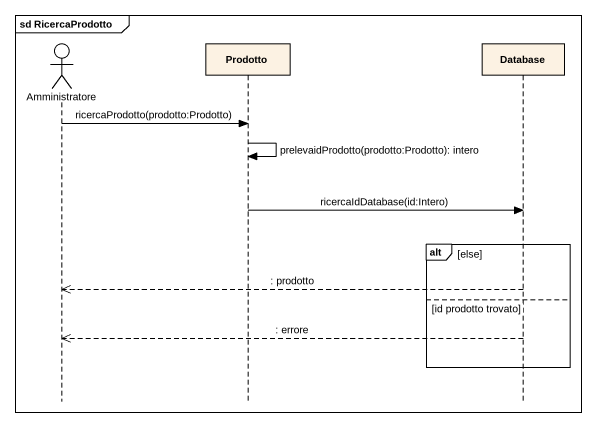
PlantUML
@startuml
mainframe sd RicercaProdotto
hide footbox
actor Amministratore
participant Prodotto
participant "Database" as Database_

Amministratore -> Prodotto : ricercaProdotto(prodotto:Prodotto)
Prodotto -> Prodotto : prelevaidProdotto(prodotto:Prodotto): intero
Prodotto -> Database_ : ricercaIdDatabase(id:Intero)
alt else
  Database_ -->> Amministratore : : prodotto
else id prodotto trovato
  Database_ -->> Amministratore : : errore
end
@enduml
